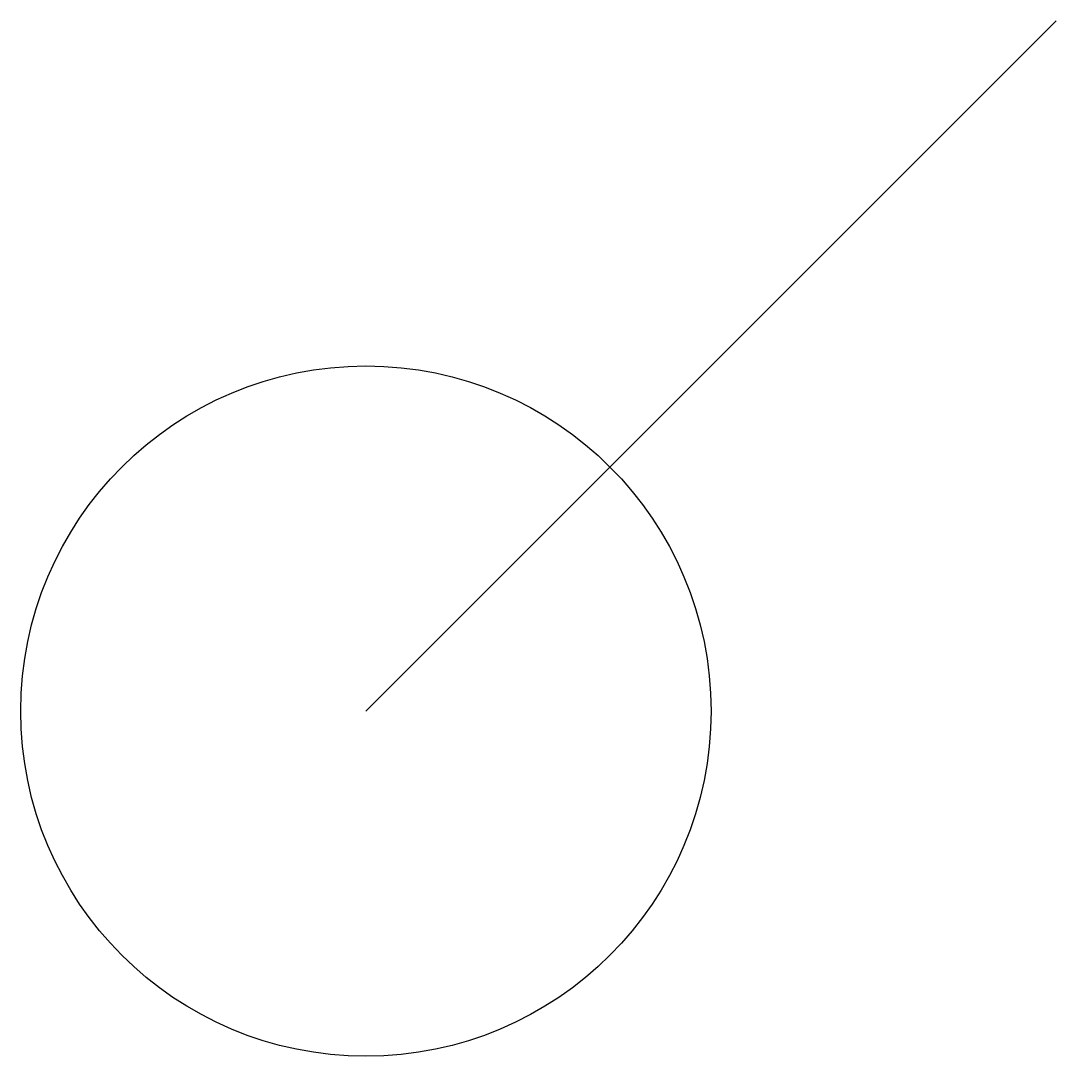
# Model space of a CAD drawing. Header units: millimetres. Extents: x -50 to 100, y -50 to 100.
import ezdxf

# ---------------------------------------------------------------- set-up
doc = ezdxf.new("R2010")
doc.units = ezdxf.units.MM

msp = doc.modelspace()

# ---------------------------------------------------------------- linework, layer by layer
msp.add_line((0, 0), (100, 100))
msp.add_line((0, 0), (100, 100))
msp.add_line((0, 0), (100, 100))
msp.add_line((0, 0), (100, 100))
msp.add_circle((0, 0), 50)

doc.saveas('drawing.dxf')
